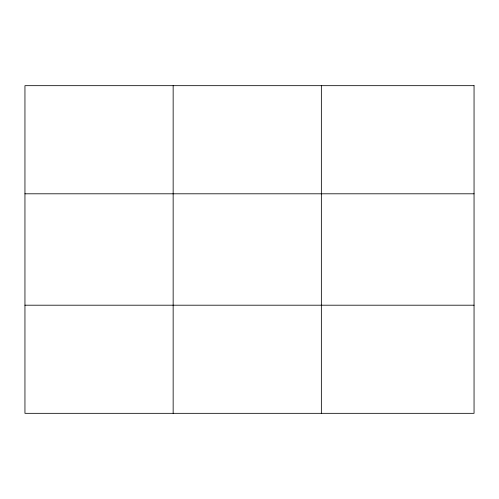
<?xml version="1.0" encoding="UTF-8"?>
<svg xmlns="http://www.w3.org/2000/svg" width="499" height="499" viewBox="0 0 499 499"><rect width="100%" height="100%" fill="white"/><g stroke="black" fill="none" stroke-linecap="round" stroke-linejoin="round"><path stroke-width="0.75" d="M173.153 413.328L173.153 85.672M321.356 413.328L321.356 85.672M24.95 193.799L474.05 193.799M24.95 305.201L474.05 305.201M474.05 85.672L474.05 413.328L24.95 413.328L24.95 85.672L474.05 85.672"/></g></svg>
